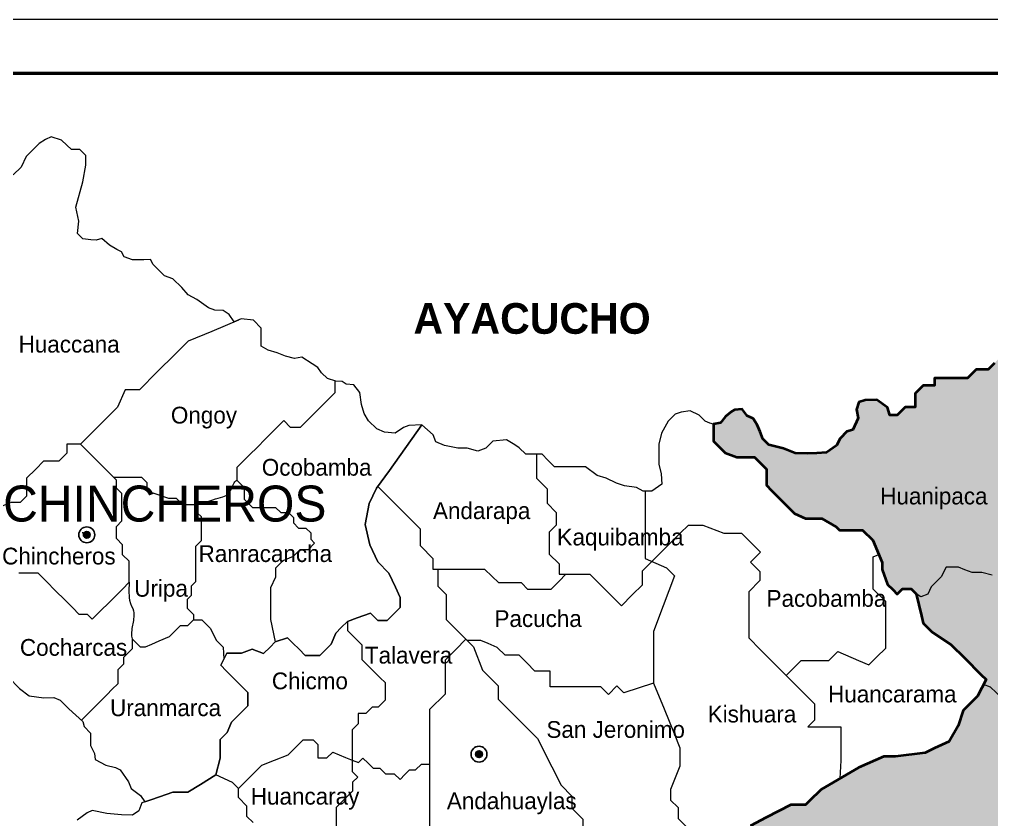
# Model space of a CAD drawing. Header units: metres. Extents: x 729055 to 735546, y 8489029 to 8491869.
# Drawn here: x 734596.81 to 734618.53, y 8489392.86 to 8489410.74 of the extents above; entities that cross this region are included whole.
import ezdxf

# ---------------------------------------------------------------- set-up
doc = ezdxf.new("R2010")
doc.units = ezdxf.units.M
doc.layers.add('05', color=5, linetype='Continuous')
for name, color, linetype, lineweight in [('8', 250, 'Continuous', 50), ('Cap Prov', 7, 'Continuous', 20), ('Distrito', 212, 'Continuous', 20), ('Eléctricas', 30, 'Continuous', 20), ('MARCOS', 7, 'Continuous', 40), ('Sheet', 7, 'Continuous', 50), ('TEXTO', 7, 'Continuous', 0)]:
    doc.layers.add(name, color=color, linetype=linetype, lineweight=lineweight)
doc.styles.get("Standard").update_dxf_attribs({"font": 'BELL.TTF'})

msp = doc.modelspace()

# ---------------------------------------------------------------- hatches: boundary and pattern name
for points in [[(734598.391, 8489399.224, 1), (734598.239, 8489399.224, 1)], [(734607.157, 8489394.322, 1), (734607.004, 8489394.322, 1)]]:
    msp.add_hatch(color=256).paths.add_polyline_path(points)
at = {"layer": 'Eléctricas', "linetype": 'Continuous', "lineweight": 0}
h = msp.add_hatch(dxfattribs=at)
h.set_pattern_fill('DOTS', color=1, scale=0.165786, style=0)
h.set_pattern_definition([(0, (292.78854, 279.58808), (0.13159295927, 0.263185918539), [0, -0.263185918539])])
h.paths.add_polyline_path([(734632.016, 8489395.879), (734632.016, 8489396.213), (734632.572, 8489396.839), (734632.572, 8489397.124), (734632.445, 8489397.251), (734632.445, 8489397.521), (734632.264, 8489397.702), (734631.94, 8489397.702), (734631.695, 8489397.702), (734631.41, 8489397.702), (734631.27, 8489397.842), (734631.27, 8489397.992), (734631.134, 8489398.129), (734630.983, 8489398.129), (734630.827, 8489397.973), (734630.643, 8489397.789), (734630.498, 8489397.789), (734630.364, 8489397.923), (734630.364, 8489398.123), (734630.364, 8489398.262), (734630.186, 8489398.262), (734629.968, 8489398.262), (734629.79, 8489398.441), (734629.611, 8489398.619), (734629.489, 8489398.742), (734629.316, 8489398.914), (734629.026, 8489398.914), (734628.758, 8489398.914), (734628.597, 8489398.753), (734628.491, 8489398.647), (734628.256, 8489398.647), (734628.134, 8489398.77), (734627.933, 8489398.77), (734627.753, 8489398.589), (734627.602, 8489398.74), (734627.435, 8489398.907), (734627.242, 8489399.101), (734627.066, 8489399.101), (734626.974, 8489399.009), (734626.779, 8489399.009), (734626.656, 8489399.131), (734626.5, 8489399.287), (734626.377, 8489399.41), (734626.205, 8489399.583), (734626.026, 8489399.934), (734625.852, 8489399.934), (734625.647, 8489399.729), (734625.459, 8489399.729), (734625.167, 8489400.02), (734624.916, 8489400.02), (734624.403, 8489400.533), (734624.236, 8489400.533), (734623.99, 8489400.533), (734623.89, 8489400.633), (734623.6, 8489400.633), (734623.6, 8489400.778), (734623.449, 8489400.928), (734623.327, 8489401.051), (734623.198, 8489401.179), (734623.009, 8489401.369), (734623.009, 8489401.558), (734622.763, 8489401.558), (734622.63, 8489401.425), (734622.485, 8489401.28), (734622.485, 8489401.502), (734622.485, 8489401.781), (734622.34, 8489401.926), (734622.34, 8489402.104), (734622.34, 8489402.309), (734622.106, 8489402.309), (734621.945, 8489402.309), (734621.823, 8489402.186), (734621.711, 8489402.075), (734621.57, 8489401.934), (734621.411, 8489401.934), (734621.258, 8489402.087), (734621.035, 8489402.087), (734620.896, 8489402.087), (734620.748, 8489401.94), (734620.636, 8489402.051), (734620.511, 8489402.177), (734620.282, 8489402.177), (734620.154, 8489402.048), (734620.043, 8489401.937), (734619.881, 8489401.937), (734619.881, 8489402.082), (734619.881, 8489402.227), (734619.881, 8489402.394), (734619.881, 8489402.583), (734619.881, 8489402.8), (734619.719, 8489402.962), (734619.53, 8489402.962), (734619.22, 8489402.962), (734619.22, 8489403.076), (734619.095, 8489403.202), (734618.879, 8489403.202), (734618.739, 8489403.202), (734618.6, 8489403.063), (734618.455, 8489402.918), (734618.187, 8489402.918), (734617.998, 8489402.728), (734617.741, 8489402.728), (734617.418, 8489402.728), (734617.262, 8489402.728), (734617.262, 8489402.561), (734617.005, 8489402.561), (734616.827, 8489402.383), (734616.827, 8489402.079), (734616.606, 8489402.079), (734616.425, 8489401.898), (734616.263, 8489401.898), (734616.209, 8489402.067), (734615.971, 8489402.238), (734615.711, 8489402.235), (734615.57, 8489402.186), (734615.517, 8489402.026), (734615.551, 8489401.831), (734615.433, 8489401.57), (734615.3, 8489401.537), (734615.153, 8489401.378), (734615.066, 8489401.224), (734614.846, 8489401.067), (734614.63, 8489401.049), (734614.429, 8489401.043), (734614.143, 8489401.05), (734613.883, 8489401.153), (734613.555, 8489401.232), (734613.421, 8489401.366), (734613.361, 8489401.528), (734613.299, 8489401.686), (734613.206, 8489401.821), (734613.073, 8489401.887), (734612.964, 8489402.033), (734612.792, 8489402.018), (734612.712, 8489401.971), (734612.59, 8489401.87), (734612.478, 8489401.728), (734612.32, 8489401.698), (734612.32, 8489401.48), (734612.32, 8489401.321), (734612.484, 8489401.157), (734612.58, 8489401.06), (734612.84, 8489400.96), (734613.05, 8489400.96), (734613.235, 8489400.96), (734613.395, 8489400.8), (734613.504, 8489400.691), (734613.504, 8489400.515), (734613.504, 8489400.331), (734613.617, 8489400.217), (734613.743, 8489400.092), (734613.974, 8489399.861), (734614.133, 8489399.701), (734614.377, 8489399.593), (734614.536, 8489399.593), (734614.738, 8489399.593), (734615.065, 8489399.4), (734615.137, 8489399.328), (734615.435, 8489399.328), (734615.653, 8489399.328), (734615.878, 8489399.104), (734616.014, 8489398.787), (734616.092, 8489398.606), (734616.092, 8489398.452), (734616.207, 8489398.116), (734616.325, 8489397.999), (734616.425, 8489397.898), (734616.547, 8489398.02), (734616.652, 8489398.02), (734616.736, 8489398.02), (734616.847, 8489397.909), (734616.967, 8489397.415), (734617.007, 8489397.249), (734617.206, 8489397.05), (734617.622, 8489396.777), (734617.933, 8489396.467), (734618.293, 8489396.106), (734618.411, 8489395.988), (734618.218, 8489395.62), (734618.055, 8489395.456), (734617.899, 8489395.301), (734617.79, 8489394.957), (734617.588, 8489394.605), (734617.261, 8489394.454), (734617.049, 8489394.356), (734616.388, 8489394.269), (734616.128, 8489394.269), (734615.565, 8489394.026), (734614.725, 8489393.535), (734614.46, 8489393.271), (734614.376, 8489393.187), (734614.045, 8489393.187), (734613.776, 8489393.049), (734613.499, 8489392.906), (734613.144, 8489392.724), (734612.96, 8489392.539), (734612.827, 8489392.244), (734612.827, 8489392.051), (734612.731, 8489391.954), (734613.195, 8489391.49), (734613.645, 8489391.04), (734614.083, 8489390.788), (734614.414, 8489390.583), (734614.857, 8489389.913), (734615.257, 8489389.623), (734615.457, 8489389.761), (734615.735, 8489389.771), (734615.986, 8489389.436), (734616.117, 8489388.804), (734616.117, 8489388.054), (734615.971, 8489387.545), (734616.557, 8489386.875), (734616.507, 8489386.399), (734616.597, 8489385.824), (734616.452, 8489385.446), (734616.407, 8489384.937), (734617.007, 8489383.729), (734617.347, 8489383.587), (734617.674, 8489383.19), (734618.247, 8489382.837), (734618.668, 8489382.83), (734618.998, 8489383.018), (734619.37, 8489382.792), (734619.998, 8489382.856), (734620.113, 8489382.977), (734620.182, 8489383.262), (734620.259, 8489383.497), (734620.308, 8489383.623), (734620.577, 8489383.743), (734620.747, 8489383.913), (734620.859, 8489384.025), (734620.859, 8489384.251), (734620.998, 8489384.39), (734621.14, 8489384.434), (734621.604, 8489384.577), (734622.11, 8489384.82), (734622.288, 8489384.997), (734622.288, 8489385.134), (734622.288, 8489385.318), (734622.288, 8489385.617), (734622.288, 8489386.028), (734622.348, 8489386.217), (734622.553, 8489386.858), (734622.749, 8489387.281), (734623.032, 8489387.563), (734623.168, 8489387.7), (734623.352, 8489387.884), (734623.646, 8489388.04), (734623.894, 8489388.289), (734624.095, 8489388.49), (734624.095, 8489388.749), (734624.095, 8489389.063), (734624.095, 8489389.321), (734624.293, 8489389.519), (734624.896, 8489389.892), (734625.365, 8489390.361), (734625.505, 8489390.698), (734625.706, 8489390.899), (734625.993, 8489391.077), (734626.277, 8489391.153), (734626.439, 8489391.315), (734626.439, 8489391.41), (734626.439, 8489391.55), (734626.511, 8489391.622), (734626.595, 8489391.915), (734626.595, 8489392.115), (734626.49, 8489392.22), (734626.383, 8489392.22), (734626.298, 8489392.134), (734626.211, 8489392.047), (734626.115, 8489392.047), (734625.996, 8489392.047), (734625.912, 8489392.131), (734625.802, 8489392.33), (734625.633, 8489392.635), (734625.633, 8489392.798), (734625.633, 8489392.94), (734625.699, 8489393.132), (734625.778, 8489393.359), (734625.899, 8489393.395), (734626.068, 8489393.445), (734626.467, 8489393.565), (734626.535, 8489393.633), (734626.668, 8489393.766), (734626.896, 8489393.878), (734627.036, 8489394.018), (734627.138, 8489394.018), (734627.241, 8489393.915), (734627.404, 8489393.915), (734627.5, 8489394.011), (734627.612, 8489394.123), (734627.728, 8489394.239), (734627.834, 8489394.345), (734627.923, 8489394.434), (734628.096, 8489394.434), (734628.168, 8489394.27), (734628.271, 8489394.038), (734628.339, 8489393.845), (734628.729, 8489393.845), (734629.481, 8489394.18), (734629.788, 8489394.18), (734630.178, 8489393.79), (734630.596, 8489393.79), (734630.819, 8489393.567), (734631.082, 8489393.304), (734631.403, 8489393.624), (734631.737, 8489394.961), (734631.737, 8489395.601)])
at = {"layer": 'Eléctricas', "linetype": 'Continuous', "lineweight": 5}
h = msp.add_hatch(dxfattribs=at)
h.set_pattern_fill('DOTS', color=47, scale=0.165786, style=0)
h.set_pattern_definition([(0, (717882.63195, 8485148.56183), (0.1315929593, 0.2631859185), [0, -0.2631859185])])
h.paths.add_polyline_path([(734598.493, 8489399.224, -1), (734598.137, 8489399.224, -1)], flags=17)
h.paths.add_polyline_path([(734597.781, 8489400.182), (734602.749, 8489400.182), (734602.749, 8489399.399), (734597.781, 8489399.399)], flags=9)

# ---------------------------------------------------------------- linework, layer by layer
for centre, radius in [((734598.315, 8489399.224), 0.178), ((734598.315, 8489399.224), 0.0762), ((734607.08, 8489394.322), 0.178), ((734607.08, 8489394.322), 0.0762)]:
    msp.add_circle(centre, radius)
at = {"layer": 'Cap Prov'}
for points in [[(734596.568, 8489396.045), (734596.813, 8489395.793), (734597.025, 8489395.624), (734597.359, 8489395.584), (734597.581, 8489395.59), (734597.718, 8489395.527), (734597.912, 8489395.333), (734598.226, 8489395.052), (734598.254, 8489394.939), (734598.399, 8489394.794), (734598.399, 8489394.515), (734598.486, 8489394.335), (734598.504, 8489394.207), (734598.738, 8489394.074), (734598.954, 8489394.021), (734599.058, 8489393.971), (734599.246, 8489393.702), (734599.31, 8489393.554), (734599.519, 8489393.4), (734599.612, 8489393.258), (734599.75, 8489393.305), (734599.939, 8489393.37), (734600.241, 8489393.474), (734600.57, 8489393.474), (734600.854, 8489393.647), (734601.198, 8489393.857), (734601.299, 8489394.234), (734601.299, 8489394.653), (734601.45, 8489394.804), (734601.552, 8489395.038), (734601.699, 8489395.185), (734601.796, 8489395.281), (734601.914, 8489395.4), (734601.914, 8489395.704), (734601.803, 8489395.815), (734601.43, 8489396.188), (734601.308, 8489396.31), (734601.443, 8489396.578), (734601.77, 8489396.578), (734602.014, 8489396.671), (734602.266, 8489396.57), (734602.412, 8489396.717), (734602.526, 8489396.83), (734602.803, 8489396.923), (734602.92, 8489396.805), (734603.059, 8489396.667), (734603.197, 8489396.528), (734603.525, 8489396.528), (734603.621, 8489396.625), (734603.777, 8489396.78), (734603.881, 8489397.028), (734604.002, 8489397.15), (734604.143, 8489397.291), (734604.356, 8489397.367), (734604.657, 8489397.474), (734604.818, 8489397.313), (734605.031, 8489397.313), (734605.115, 8489397.397), (734605.215, 8489397.498), (734605.319, 8489397.602), (734605.319, 8489397.823), (734605.212, 8489398.055), (734605.068, 8489398.369), (734604.817, 8489398.619), (734604.639, 8489399.003), (734604.536, 8489399.456), (734604.625, 8489399.922), (734604.792, 8489400.266), (734605.082, 8489400.662), (734605.799, 8489401.684), (734605.513, 8489401.67), (734605.39, 8489401.623), (734605.208, 8489401.495), (734604.97, 8489401.517), (734604.798, 8489401.591), (734604.614, 8489401.775), (734604.513, 8489401.937), (734604.452, 8489402.138), (734604.419, 8489402.402), (734604.286, 8489402.579), (734604.114, 8489402.59), (734604.02, 8489402.653), (734603.879, 8489402.658), (734603.698, 8489402.72), (734603.562, 8489402.841), (734603.479, 8489402.961), (734603.355, 8489403.047), (734603.122, 8489403.197), (734602.955, 8489403.167), (734602.755, 8489403.219), (734602.569, 8489403.293), (734602.369, 8489403.354), (734602.213, 8489403.438), (734602.213, 8489403.628), (734602.213, 8489403.845), (734602.04, 8489404.018), (734601.764, 8489404.048), (734601.61, 8489403.983), (734601.494, 8489404.148), (734601.364, 8489404.239), (734601.176, 8489404.246), (734601.038, 8489404.297), (734600.775, 8489404.48), (734600.578, 8489404.585), (734600.443, 8489404.753), (734600.236, 8489404.945), (734600.055, 8489405.009), (734599.933, 8489405.132), (734599.799, 8489405.265), (734599.736, 8489405.38), (734599.587, 8489405.373), (734599.337, 8489405.372), (734599.154, 8489405.438), (734599.093, 8489405.552), (734598.985, 8489405.602), (734598.823, 8489405.695), (734598.655, 8489405.844), (734598.528, 8489405.809), (734598.405, 8489405.817), (734598.229, 8489405.836), (734598.105, 8489405.956), (734598.14, 8489406.235), (734598.071, 8489406.547), (734598.23, 8489407.116), (734598.293, 8489407.482), (734598.293, 8489407.705), (734598.16, 8489407.839), (734597.976, 8489407.839), (734597.868, 8489407.93), (734597.751, 8489408.044), (734597.518, 8489408.117), (734597.39, 8489408.059), (734597.25, 8489407.967), (734597.128, 8489407.845), (734596.961, 8489407.678), (734596.852, 8489407.44), (734596.669, 8489407.267)], [(734613.144, 8489392.724), (734613.499, 8489392.906), (734613.776, 8489393.049), (734614.045, 8489393.187), (734614.376, 8489393.187), (734614.46, 8489393.271), (734614.725, 8489393.535), (734615.565, 8489394.026), (734616.128, 8489394.269), (734616.388, 8489394.269), (734617.049, 8489394.356), (734617.261, 8489394.454), (734617.588, 8489394.605), (734617.79, 8489394.957), (734617.899, 8489395.301), (734618.055, 8489395.456), (734618.218, 8489395.62), (734618.411, 8489395.988), (734618.293, 8489396.106), (734617.933, 8489396.467), (734617.622, 8489396.777), (734617.206, 8489397.05), (734617.007, 8489397.249), (734616.967, 8489397.415), (734616.847, 8489397.909), (734616.736, 8489398.02), (734616.652, 8489398.02), (734616.547, 8489398.02), (734616.425, 8489397.898), (734616.325, 8489397.999), (734616.207, 8489398.116), (734616.092, 8489398.452), (734616.092, 8489398.606), (734616.014, 8489398.787), (734615.878, 8489399.104), (734615.653, 8489399.328), (734615.435, 8489399.328), (734615.137, 8489399.328), (734615.065, 8489399.4), (734614.738, 8489399.593), (734614.536, 8489399.593), (734614.377, 8489399.593), (734614.133, 8489399.701), (734613.974, 8489399.861), (734613.743, 8489400.092), (734613.617, 8489400.217), (734613.504, 8489400.331), (734613.504, 8489400.515), (734613.504, 8489400.691), (734613.395, 8489400.8), (734613.235, 8489400.96), (734613.05, 8489400.96), (734612.84, 8489400.96), (734612.58, 8489401.06), (734612.484, 8489401.157), (734612.32, 8489401.321), (734612.32, 8489401.48), (734612.32, 8489401.698), (734612.238, 8489401.721), (734612.135, 8489401.762), (734611.998, 8489401.898), (734611.801, 8489401.993), (734611.6, 8489401.969), (734611.466, 8489401.923), (734611.304, 8489401.761), (734611.16, 8489401.5), (734611.101, 8489401.247), (734611.101, 8489401.024), (734611.101, 8489400.801), (734611.15, 8489400.591), (734611.162, 8489400.354), (734610.944, 8489400.197), (734610.751, 8489400.197), (734610.597, 8489400.282), (734610.33, 8489400.316), (734610.152, 8489400.378), (734609.918, 8489400.489), (734609.717, 8489400.551), (734609.461, 8489400.746), (734609.115, 8489400.746), (734608.77, 8489400.746), (734608.619, 8489400.896), (734608.49, 8489401.025), (734608.323, 8489401.025), (734608.124, 8489401.025), (734607.978, 8489401.171), (734607.878, 8489401.236), (734607.692, 8489401.346), (734607.392, 8489401.319), (734607.23, 8489401.158), (734607.052, 8489401.092), (734606.818, 8489401.158), (734606.606, 8489401.158), (734606.31, 8489401.224), (734606.117, 8489401.306), (734606.059, 8489401.458), (734605.799, 8489401.684), (734605.082, 8489400.662), (734604.792, 8489400.266), (734604.625, 8489399.922), (734604.536, 8489399.456), (734604.639, 8489399.003), (734604.817, 8489398.619), (734605.068, 8489398.369), (734605.212, 8489398.055), (734605.319, 8489397.823), (734605.319, 8489397.602), (734605.215, 8489397.498), (734605.115, 8489397.397), (734605.031, 8489397.313), (734604.818, 8489397.313), (734604.657, 8489397.474), (734604.356, 8489397.367), (734604.143, 8489397.291), (734604.002, 8489397.15), (734603.881, 8489397.028), (734603.777, 8489396.78), (734603.621, 8489396.625), (734603.525, 8489396.528), (734603.197, 8489396.528), (734603.059, 8489396.667), (734602.92, 8489396.805), (734602.803, 8489396.923), (734602.526, 8489396.83), (734602.412, 8489396.717), (734602.266, 8489396.57), (734602.014, 8489396.671), (734601.77, 8489396.578), (734601.443, 8489396.578), (734601.308, 8489396.31), (734601.43, 8489396.188), (734601.803, 8489395.815), (734601.914, 8489395.704), (734601.914, 8489395.4), (734601.796, 8489395.281), (734601.699, 8489395.185), (734601.552, 8489395.038), (734601.45, 8489394.804), (734601.299, 8489394.653), (734601.299, 8489394.234), (734601.198, 8489393.857), (734600.854, 8489393.647), (734600.57, 8489393.474), (734600.241, 8489393.474), (734599.939, 8489393.37), (734599.75, 8489393.305), (734599.544, 8489393.235), (734599.48, 8489393.056), (734599.335, 8489392.959), (734599.09, 8489392.968), (734598.766, 8489392.993), (734598.432, 8489393.06), (734598.323, 8489393.008), (734598.097, 8489392.844)]]:
    msp.add_lwpolyline(points, dxfattribs=at)
at = {"layer": 'Cap Prov', "lineweight": 40}
msp.add_lwpolyline([(734618.6, 8489403.063), (734618.455, 8489402.918), (734618.187, 8489402.918), (734617.998, 8489402.728), (734617.741, 8489402.728), (734617.418, 8489402.728), (734617.262, 8489402.728), (734617.262, 8489402.561), (734617.005, 8489402.561), (734616.827, 8489402.383), (734616.827, 8489402.079), (734616.606, 8489402.079), (734616.425, 8489401.898), (734616.263, 8489401.898), (734616.209, 8489402.067), (734615.971, 8489402.238), (734615.711, 8489402.235), (734615.57, 8489402.186), (734615.517, 8489402.026), (734615.551, 8489401.831), (734615.433, 8489401.57), (734615.3, 8489401.537), (734615.153, 8489401.378), (734615.066, 8489401.224), (734614.846, 8489401.067), (734614.63, 8489401.049), (734614.429, 8489401.043), (734614.143, 8489401.05), (734613.883, 8489401.153), (734613.555, 8489401.232), (734613.421, 8489401.366), (734613.361, 8489401.528), (734613.299, 8489401.686), (734613.206, 8489401.821), (734613.073, 8489401.887), (734612.964, 8489402.033), (734612.792, 8489402.018), (734612.712, 8489401.971), (734612.59, 8489401.87), (734612.478, 8489401.728), (734612.32, 8489401.698), (734612.32, 8489401.48), (734612.32, 8489401.321), (734612.484, 8489401.157), (734612.58, 8489401.06), (734612.84, 8489400.96), (734613.05, 8489400.96), (734613.235, 8489400.96), (734613.395, 8489400.8), (734613.504, 8489400.691), (734613.504, 8489400.515), (734613.504, 8489400.331), (734613.617, 8489400.217), (734613.743, 8489400.092), (734613.974, 8489399.861), (734614.133, 8489399.701), (734614.377, 8489399.593), (734614.536, 8489399.593), (734614.738, 8489399.593), (734615.065, 8489399.4), (734615.137, 8489399.328), (734615.435, 8489399.328), (734615.653, 8489399.328), (734615.878, 8489399.104), (734616.014, 8489398.787), (734616.092, 8489398.606), (734616.092, 8489398.452), (734616.207, 8489398.116), (734616.325, 8489397.999), (734616.425, 8489397.898), (734616.547, 8489398.02), (734616.652, 8489398.02), (734616.736, 8489398.02), (734616.847, 8489397.909), (734616.967, 8489397.415), (734617.007, 8489397.249), (734617.206, 8489397.05), (734617.622, 8489396.777), (734617.933, 8489396.467), (734618.293, 8489396.106), (734618.411, 8489395.988), (734618.218, 8489395.62), (734618.055, 8489395.456), (734617.899, 8489395.301), (734617.79, 8489394.957), (734617.588, 8489394.605), (734617.261, 8489394.454), (734617.049, 8489394.356), (734616.388, 8489394.269), (734616.128, 8489394.269), (734615.565, 8489394.026), (734614.725, 8489393.535), (734614.46, 8489393.271), (734614.376, 8489393.187), (734614.045, 8489393.187), (734613.776, 8489393.049), (734613.499, 8489392.906), (734613.144, 8489392.724)], dxfattribs=at)
at = {"layer": 'Distrito', "linetype": 'Continuous', "lineweight": 5}
for points in [[(734601.703, 8489404.022), (734601.108, 8489403.77), (734600.58, 8489403.554), (734600.292, 8489403.265), (734599.891, 8489402.864), (734599.49, 8489402.463), (734599.173, 8489402.463), (734599, 8489402.075), (734598.764, 8489401.84), (734598.337, 8489401.413), (734598.176, 8489401.251), (734598.013, 8489401.251), (734597.866, 8489401.251), (734597.866, 8489401.046), (734597.689, 8489400.869), (734597.351, 8489400.869), (734597.174, 8489400.693), (734596.968, 8489400.487), (734596.968, 8489400.09), (734596.828, 8489399.95), (734596.629, 8489399.95), (734596.247, 8489399.796), (734595.987, 8489399.669)], [(734603.86, 8489402.665), (734603.86, 8489402.399), (734603.682, 8489402.222), (734603.483, 8489402.023), (734603.285, 8489401.824), (734603.285, 8489401.824), (734603.086, 8489401.626), (734602.871, 8489401.626), (734602.72, 8489401.777), (734602.511, 8489401.568), (734602.327, 8489401.384), (734602.106, 8489401.163), (734601.974, 8489401.031), (734601.834, 8489400.891), (734601.672, 8489400.729), (734601.672, 8489400.443), (734601.83, 8489400.285), (734601.83, 8489400.184), (734601.83, 8489400.023), (734601.906, 8489399.948), (734602.016, 8489399.837), (734602.244, 8489399.837), (734602.533, 8489399.837), (734602.648, 8489399.722), (734602.822, 8489399.722), (734602.935, 8489399.61), (734602.935, 8489399.489), (734603.048, 8489399.375), (734603.213, 8489399.375), (734603.322, 8489399.266), (734603.322, 8489399.124), (734603.407, 8489399.038), (734603.26, 8489398.89), (734603.077, 8489398.89), (734602.926, 8489398.74), (734602.695, 8489398.64), (734602.533, 8489398.479), (734602.533, 8489398.275), (734602.423, 8489398.037), (734602.423, 8489397.885), (734602.423, 8489397.571), (734602.423, 8489397.333), (734602.526, 8489396.83)], [(734596.8, 8489398.375), (734596.983, 8489398.375), (734597.218, 8489398.375), (734597.398, 8489398.195), (734597.633, 8489397.96), (734597.81, 8489397.783), (734598.001, 8489397.592), (734598.141, 8489397.452), (734598.322, 8489397.452), (734598.438, 8489397.337), (734598.617, 8489397.516), (734598.823, 8489397.722), (734598.823, 8489397.722), (734598.999, 8489397.899), (734599.11, 8489398.009), (734599.11, 8489398.009), (734599.264, 8489398.164), (734599.264, 8489398.413), (734599.264, 8489398.634), (734599.117, 8489398.781), (734599.117, 8489399.002), (734598.978, 8489399.141), (734598.978, 8489399.413), (734599.099, 8489399.535), (734599.099, 8489399.752), (734599.099, 8489399.958), (734599.099, 8489400.149), (734598.983, 8489400.265), (734598.983, 8489400.443), (734598.837, 8489400.589), (734598.594, 8489400.832), (734598.388, 8489401.038), (734598.175, 8489401.251)], [(734608.365, 8489401.016), (734608.365, 8489400.74), (734608.365, 8489400.488), (734608.6, 8489400.253), (734608.6, 8489399.93), (734608.808, 8489399.722), (734608.808, 8489399.443), (734608.651, 8489399.286), (734608.651, 8489398.993), (734608.651, 8489398.794), (734608.87, 8489398.576), (734608.87, 8489398.344), (734609.179, 8489398.344), (734609.558, 8489398.344), (734609.81, 8489398.091), (734610.09, 8489397.812), (734610.261, 8489397.641), (734610.505, 8489397.884), (734610.73, 8489398.11), (734610.73, 8489398.416), (734610.901, 8489398.587), (734611.145, 8489398.831), (734611.325, 8489399.011), (734611.577, 8489399.263), (734611.758, 8489399.444), (734612.083, 8489399.444), (734612.552, 8489399.263), (734612.949, 8489399.263), (734613.165, 8489399.047), (734613.372, 8489398.839), (734613.372, 8489398.839), (734613.147, 8489398.614), (734613.354, 8489398.407), (734613.354, 8489398.2), (734613.107, 8489397.952), (734613.107, 8489397.659), (734613.107, 8489397.263), (734613.107, 8489396.92), (734613.37, 8489396.657), (734613.722, 8489396.305), (734613.947, 8489396.08), (734614.326, 8489395.701), (734614.578, 8489395.449), (734614.578, 8489395.082), (734614.431, 8489394.935), (734614.431, 8489394.935), (734614.578, 8489394.935), (734614.861, 8489394.935), (734614.861, 8489394.935), (734615.167, 8489394.935), (734615.167, 8489394.686), (734615.167, 8489394.47), (734615.167, 8489394.181), (734615.145, 8489393.781)], [(734598.91, 8489400.516), (734599.11, 8489400.516), (734599.331, 8489400.516), (734599.535, 8489400.516), (734599.658, 8489400.393), (734599.658, 8489400.21), (734599.926, 8489400.117), (734600.141, 8489400.041), (734600.316, 8489400.041), (734600.457, 8489399.901), (734600.682, 8489399.901), (734600.792, 8489399.901), (734600.792, 8489399.901), (734600.792, 8489399.709), (734600.868, 8489399.633), (734600.868, 8489399.319), (734600.868, 8489399.09), (734600.741, 8489398.962), (734600.741, 8489398.75), (734600.741, 8489398.496), (734600.741, 8489398.326), (734600.741, 8489398.173), (734600.648, 8489398.08), (734600.648, 8489397.868), (734600.558, 8489397.779), (734600.558, 8489397.588), (734600.701, 8489397.446), (734600.701, 8489397.325), (734600.885, 8489397.325), (734601.072, 8489397.138), (734601.217, 8489396.862), (734601.365, 8489396.714), (734601.375, 8489396.444)], [(734609.024, 8489398.344), (734608.87, 8489398.189), (734608.687, 8489398.006), (734608.494, 8489398.006), (734608.169, 8489398.006), (734608.027, 8489398.148), (734607.52, 8489398.148), (734607.214, 8489398.453), (734606.762, 8489398.453), (734606.257, 8489398.453), (734606.059, 8489398.453), (734606.059, 8489398.686), (734605.77, 8489398.975), (734605.77, 8489399.353), (734605.518, 8489399.605), (734605.22, 8489399.903), (734605.022, 8489400.101), (734604.825, 8489400.298)], [(734610.793, 8489400.188), (734610.793, 8489399.984), (734610.793, 8489399.713), (734610.793, 8489399.407), (734610.793, 8489399.101), (734610.793, 8489398.902), (734610.793, 8489398.696), (734611.271, 8489398.488), (734611.452, 8489398.308), (734611.199, 8489397.641), (734610.982, 8489397.067), (734610.982, 8489396.398), (734610.982, 8489395.911), (734611.217, 8489395.335), (734611.442, 8489394.783), (734611.571, 8489394.467), (734611.571, 8489394.055), (734611.361, 8489393.533), (734611.361, 8489393.298), (734611.533, 8489393.127), (734611.533, 8489392.884), (734611.817, 8489392.6)], [(734613.947, 8489396.08), (734614.283, 8489396.416), (734614.536, 8489396.416), (734614.897, 8489396.416), (734614.897, 8489396.416), (734615.095, 8489396.614), (734615.564, 8489396.416), (734615.793, 8489396.319), (734615.961, 8489396.487), (734616.169, 8489396.695), (734616.169, 8489396.902), (734616.169, 8489397.245), (734616.169, 8489397.533), (734616.169, 8489397.731), (734615.892, 8489398.008), (734615.892, 8489398.008), (734615.892, 8489398.398), (734615.892, 8489398.735), (734616.014, 8489398.787)], [(734618.548, 8489398.32), (734618.314, 8489398.382), (734618.103, 8489398.382), (734617.937, 8489398.445), (734617.794, 8489398.5), (734617.675, 8489398.5), (734617.521, 8489398.5), (734617.407, 8489398.286), (734617.295, 8489398.174), (734617.181, 8489398.06), (734617.11, 8489397.898), (734616.95, 8489397.835), (734616.847, 8489397.909)], [(734606.158, 8489398.453), (734606.158, 8489398.074), (734606.343, 8489397.889), (734606.343, 8489397.551), (734606.343, 8489397.335), (734606.615, 8489397.062), (734606.958, 8489396.719), (734607.159, 8489396.199), (734607.51, 8489395.848), (734607.51, 8489395.551), (734607.939, 8489395.123), (734608.389, 8489394.672), (734608.71, 8489394.037), (734608.917, 8489393.627), (734609.158, 8489393.386), (734609.158, 8489393.118), (734609.403, 8489392.873), (734609.403, 8489392.253), (734609.607, 8489392.05), (734609.814, 8489391.842), (734610.189, 8489391.842), (734610.387, 8489391.842), (734610.65, 8489391.502)], [(734600.701, 8489397.325), (734600.566, 8489397.19), (734600.401, 8489397.19), (734600.254, 8489397.043), (734600.157, 8489396.945), (734599.926, 8489396.845), (734599.762, 8489396.774), (734599.618, 8489396.712), (734599.518, 8489396.712), (734599.451, 8489396.778), (734599.328, 8489396.902), (734599.328, 8489396.675), (734599.134, 8489396.482), (734599.134, 8489396.336), (734599.008, 8489396.209), (734599.008, 8489396.039), (734599.008, 8489395.895), (734598.885, 8489395.772), (734598.762, 8489395.649), (734598.583, 8489395.47), (734598.38, 8489395.267), (734598.194, 8489395.081)], [(734604.143, 8489397.291), (734604.143, 8489397.083), (734604.26, 8489396.966), (734604.359, 8489396.868), (734604.462, 8489396.764), (734604.462, 8489396.596), (734604.462, 8489396.441), (734604.581, 8489396.322), (734604.71, 8489396.193), (734604.871, 8489396.032), (734604.98, 8489395.923), (734604.98, 8489395.705), (734604.98, 8489395.529), (734604.824, 8489395.373), (734604.689, 8489395.373), (734604.549, 8489395.233), (734604.377, 8489395.233), (734604.377, 8489395), (734604.248, 8489394.87), (734604.248, 8489394.689), (734604.248, 8489394.471), (734604.248, 8489394.192), (734604.248, 8489393.932), (734604.369, 8489393.811), (734604.253, 8489393.694), (734604.253, 8489393.497), (734604.108, 8489393.352), (734603.89, 8489393.134), (734603.89, 8489392.937), (734603.89, 8489392.668)], [(734606.787, 8489396.891), (734606.559, 8489396.664), (734606.321, 8489396.426), (734606.321, 8489395.98), (734606.321, 8489395.663), (734605.976, 8489395.318), (734605.976, 8489394.897), (734605.976, 8489394.342), (734605.976, 8489393.734), (734605.976, 8489393.074), (734605.976, 8489392.677), (734605.976, 8489392.228), (734605.976, 8489391.805), (734606.305, 8489391.476), (734606.305, 8489391.092), (734606.708, 8489390.689), (734606.304, 8489390.286), (734606.687, 8489389.903), (734606.687, 8489389.506), (734607.322, 8489389.506), (734607.613, 8489389.216), (734608.012, 8489388.652)], [(734610.982, 8489395.911), (734610.982, 8489395.911), (734610.315, 8489395.695), (734610.162, 8489395.848), (734609.973, 8489395.659), (734609.801, 8489395.83), (734609.522, 8489395.83), (734609.251, 8489395.83), (734608.981, 8489395.83), (734608.674, 8489395.83), (734608.674, 8489395.83), (734608.674, 8489396.181), (734608.331, 8489396.181), (734608.151, 8489396.362), (734607.98, 8489396.533), (734607.664, 8489396.533), (734607.488, 8489396.709), (734607.488, 8489396.709), (734607.286, 8489396.794), (734607.118, 8489396.864), (734606.957, 8489396.864), (734606.813, 8489396.864)], [(734619.338, 8489394.81), (734619.283, 8489394.865), (734619.324, 8489394.975), (734619.324, 8489395.056), (734619.261, 8489395.119), (734619.261, 8489395.225), (734619.164, 8489395.321), (734619.054, 8489395.431), (734619.054, 8489395.47), (734618.955, 8489395.512), (734618.871, 8489395.596), (734618.737, 8489395.596), (734618.635, 8489395.698), (734618.514, 8489395.819), (734618.354, 8489395.88)], [(734601.704, 8489393.556), (734601.89, 8489393.742), (734602.024, 8489393.876), (734602.227, 8489394.079), (734602.51, 8489394.189), (734602.812, 8489394.306), (734602.992, 8489394.486), (734603.152, 8489394.646), (734603.371, 8489394.646), (734603.481, 8489394.537), (734603.481, 8489394.355), (734603.481, 8489394.241), (734603.683, 8489394.241), (734603.683, 8489394.241), (734603.812, 8489394.37), (734604.098, 8489394.251), (734604.248, 8489394.192), (734604.388, 8489394.136), (734604.487, 8489394.235), (734604.601, 8489394.122), (734604.715, 8489394.008), (734604.715, 8489394.008), (734604.865, 8489394.008), (734604.987, 8489393.886), (734605.187, 8489393.886), (734605.315, 8489393.757), (734605.426, 8489393.868), (734605.529, 8489393.971), (734605.664, 8489393.971), (734605.794, 8489394.101), (734605.976, 8489394.101)], [(734602.031, 8489392.793), (734601.894, 8489392.93), (734601.894, 8489393.162), (734601.704, 8489393.352), (734601.704, 8489393.556), (734601.568, 8489393.693), (734601.198, 8489393.857)]]:
    msp.add_lwpolyline(points, dxfattribs=at)
for points, knots in [([(734600.792, 8489399.901), (734600.876, 8489399.924), (734601.346, 8489400.086), (734601.503, 8489400.096), (734601.602, 8489400.412), (734601.672, 8489400.443)], [0.0767897, 0.0767897, 0.0767897, 0.0767897, 0.2390801, 0.4120935, 0.4951822, 0.4951822, 0.4951822, 0.4951822]), ([(734599.264, 8489398.164), (734599.259, 8489398.1), (734599.236, 8489397.697), (734599.38, 8489397.568), (734599.362, 8489397.286), (734599.314, 8489397.135), (734599.312, 8489396.927), (734599.328, 8489396.902)], [0.0595607, 0.0595607, 0.0595607, 0.0595607, 0.2001251, 0.3278057, 0.4163996, 0.5722462, 0.6415782, 0.6415782, 0.6415782, 0.6415782])]:
    msp.add_open_spline(points, degree=3, knots=knots, dxfattribs=at)
at = {"layer": 'MARCOS', "color": 255, "linetype": 'Continuous', "lineweight": 0}
msp.add_lwpolyline([(734585.914, 8489361.534), (734646.762, 8489361.534), (734646.762, 8489410.742), (734585.914, 8489410.742)], close=True, dxfattribs=at)
at = {"layer": 'Sheet', "color": 7, "linetype": 'Continuous'}
msp.add_lwpolyline([(734587.12, 8489362.74), (734645.556, 8489362.74), (734645.556, 8489409.537), (734587.12, 8489409.537), (734587.12, 8489362.74)], dxfattribs=at)

# ---------------------------------------------------------------- texts
at = {"layer": '05', "color": 7}
msp.add_text('CHINCHEROS', height=0.8038, dxfattribs=at).set_placement((734596.445, 8489399.521))
at = {"layer": '8', "color": 7, "insert": (734605.615, 8489404.403), "char_height": 0.68609, "attachment_point": 1}
msp.add_mtext('{\\fBankGothic Md BT|b1|i0|c0|p34;AYACUCHO}', dxfattribs=at)
at = {"layer": 'TEXTO', "lineweight": 5, "char_height": 0.375, "width": 4.53071, "attachment_point": 1}
for s, insert in [('Huaccana', (734596.792, 8489403.672)), ('Ongoy', (734600.195, 8489402.087)), ('Ocobamba', (734602.226, 8489400.921)), ('Huanipaca', (734616.046, 8489400.279)), ('Andarapa', (734606.052, 8489399.951)), ('{\\fArial|b0|i0|c238|p34;K}aquibamba', (734608.82, 8489399.362)), ('Chincheros', (734596.423, 8489398.937)), ('Ranracancha', (734600.814, 8489398.992)), ('Uripa', (734599.377, 8489398.216)), ('Pacobamba', (734613.506, 8489397.991)), ('Pacucha', (734607.426, 8489397.54)), ('Cocharcas', (734596.821, 8489396.896)), ('Talavera', (734604.53, 8489396.722)), ('Chicmo', (734602.451, 8489396.148)), ('Huancarama', (734614.881, 8489395.854)), ('Uranmarca', (734598.836, 8489395.547)), ('Kishuara', (734612.191, 8489395.406)), ('San Jeronimo', (734608.587, 8489395.062)), ('Huancaray', (734601.981, 8489393.57)), ('Andahuaylas', (734606.362, 8489393.468))]:
    msp.add_mtext(s, dxfattribs=dict(at, insert=insert))

doc.saveas('drawing.dxf')
